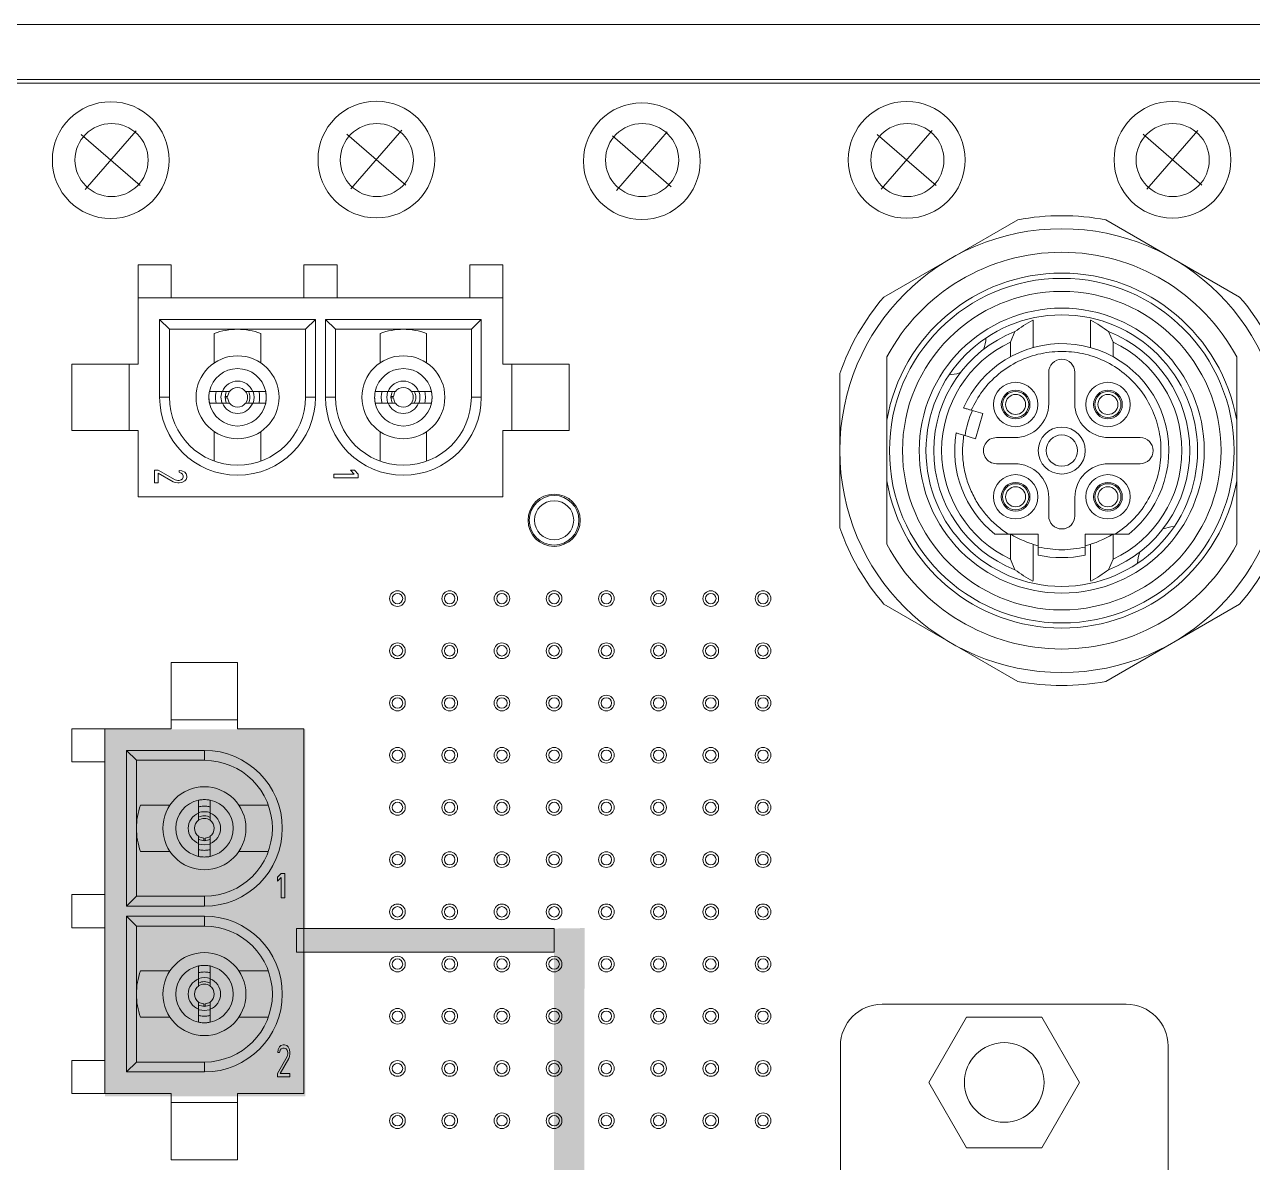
# Model space of a CAD drawing. Extents: x -194 to 239, y -574 to -265.
# Drawn here: x -135.62 to -120.65, y -428.89 to -415.02 of the extents above; entities that cross this region are included whole.
import ezdxf

# ---------------------------------------------------------------- set-up
doc = ezdxf.new("R2010")
doc.units = 0
doc.header["$LTSCALE"] = 0.5
doc.layers.get('0').update_dxf_attribs({"linetype": 'CONTINUOUS'})
doc.layers.add('1', color=7, linetype='CONTINUOUS')

msp = doc.modelspace()

# ---------------------------------------------------------------- hatches: boundary and pattern name
at = {"lineweight": 5}
for points in [[(-132.19527, -423.60808), (-132.19527, -428.08391), (-134.63666, -428.08391), (-134.63666, -423.60808)], [(-129.16358, -426.03865), (-128.79297, -426.03293), (-128.79986, -439.17268), (-81.5084, -439.31571), (-81.48563, -425.30479), (-80.89539, -425.55191), (-80.96045, -439.79189), (-129.1659, -439.60472)]]:
    msp.add_hatch(color=256, dxfattribs=at).paths.add_polyline_path(points)
h = msp.add_hatch(color=256, dxfattribs=at)
h.dxf.hatch_style = 1
h.set_gradient(color1=(255, 255, 255), tint=1)
h.paths.add_polyline_path([(-132.21337, -426.03865), (-132.21337, -426.32822), (-129.16243, -426.32822), (-129.16243, -426.03865)])

# ---------------------------------------------------------------- linework, layer by layer
at = {"color": 7, "linetype": 'Continuous', "lineweight": 5}
for p, q in [((-96.62588, -415.73151), (-135.95433, -415.73151)), ((-123.51396, -417.3996), (-125.14435, -418.34091)), ((-120.80913, -418.34091), (-122.43951, -417.3996)), ((-134.23405, -418.35013), (-134.23405, -417.94599)), ((-134.23405, -417.94599), (-133.82991, -417.94599)), ((-133.82991, -417.94599), (-133.82991, -418.35013)), ((-132.21337, -417.94599), (-131.80924, -417.94599)), ((-132.21337, -418.35013), (-132.21337, -417.94599)), ((-131.80924, -417.94599), (-131.80924, -418.35013)), ((-130.1927, -417.94599), (-129.78857, -417.94599)), ((-130.1927, -418.35013), (-130.1927, -417.94599)), ((-129.78857, -417.94599), (-129.78857, -418.35013)), ((-129.78857, -418.35013), (-134.23405, -418.35013)), ((-134.23405, -418.35013), (-134.23405, -419.15839)), ((-129.78857, -418.35013), (-129.78857, -419.15839)), ((-133.85013, -418.73404), (-133.97137, -418.6128)), ((-133.97137, -419.56253), (-133.97137, -418.6128)), ((-133.97137, -418.6128), (-132.07194, -418.6128)), ((-132.07194, -418.6128), (-132.19317, -418.73404)), ((-132.07194, -418.6128), (-132.07194, -419.56253)), ((-131.82944, -418.73404), (-131.9507, -418.6128)), ((-131.9507, -419.56253), (-131.9507, -418.6128)), ((-131.9507, -418.6128), (-130.05124, -418.6128)), ((-130.05124, -418.6128), (-130.17248, -418.73404)), ((-130.05124, -418.6128), (-130.05124, -419.56253)), ((-123.33065, -418.622), (-123.32678, -418.62801)), ((-123.32678, -418.62801), (-123.32678, -418.95586)), ((-122.6267, -418.62801), (-122.62283, -418.622)), ((-122.6267, -418.95586), (-122.6267, -418.62801)), ((-132.19317, -418.73404), (-133.85013, -418.73404)), ((-133.85013, -419.56253), (-133.85013, -418.73404)), ((-133.30486, -419.14326), (-133.30486, -418.78396)), ((-132.73844, -418.78396), (-132.73844, -419.14326)), ((-132.19317, -418.73404), (-132.19317, -419.56253)), ((-130.17248, -418.73404), (-131.82944, -418.73404)), ((-131.82944, -419.56253), (-131.82944, -418.73404)), ((-131.28419, -419.14326), (-131.28419, -418.78396)), ((-130.71775, -418.78396), (-130.71775, -419.14326)), ((-130.17248, -418.73404), (-130.17248, -419.56253)), ((-123.60235, -418.88934), (-123.54725, -418.76158)), ((-122.40622, -418.76156), (-122.35112, -418.88934)), ((-123.60235, -419.06781), (-123.60235, -418.88934)), ((-122.35112, -418.88934), (-122.35112, -419.06781)), ((-134.34235, -419.15839), (-135.04233, -419.15839)), ((-135.04233, -419.15839), (-135.04233, -419.96666)), ((-134.23405, -419.15839), (-134.34235, -419.15839)), ((-134.34235, -419.15839), (-134.34235, -419.96666)), ((-129.68028, -419.15839), (-129.78857, -419.15839)), ((-128.9803, -419.15839), (-129.68028, -419.15839)), ((-129.68028, -419.96666), (-129.68028, -419.15839)), ((-128.9803, -419.96666), (-128.9803, -419.15839)), ((-125.68158, -419.27142), (-125.68158, -421.15403)), ((-123.13585, -419.63993), (-123.13585, -419.25807)), ((-122.81762, -419.25807), (-122.81762, -419.63993)), ((-133.97137, -419.56253), (-133.85013, -419.56253)), ((-133.37168, -419.56253), (-133.36461, -419.63254)), ((-133.36461, -419.49252), (-133.2061, -419.49252)), ((-133.2061, -419.49252), (-133.11938, -419.49252)), ((-133.17291, -419.55456), (-133.14263, -419.55456)), ((-133.14263, -419.57048), (-133.17291, -419.57048)), ((-132.92392, -419.49252), (-132.83719, -419.49252)), ((-132.07194, -419.56253), (-132.19317, -419.56253)), ((-131.9507, -419.56253), (-131.82944, -419.56253)), ((-131.35101, -419.56253), (-131.34394, -419.63254)), ((-131.34394, -419.49252), (-131.18543, -419.49252)), ((-131.18543, -419.49252), (-131.09871, -419.49252)), ((-131.15223, -419.55445), (-131.12194, -419.55445)), ((-131.12194, -419.57061), (-131.15223, -419.57061)), ((-130.90323, -419.49252), (-130.81651, -419.49252)), ((-130.05124, -419.56253), (-130.17248, -419.56253)), ((-133.11938, -419.63254), (-133.2061, -419.63254)), ((-132.83719, -419.63254), (-132.92392, -419.63254)), ((-132.67868, -419.63254), (-132.83719, -419.63254)), ((-131.09871, -419.63254), (-131.18543, -419.63254)), ((-130.81651, -419.63254), (-130.90323, -419.63254)), ((-130.658, -419.63254), (-130.81651, -419.63254)), ((-124.08089, -419.71971), (-123.93841, -419.76191)), ((-123.93841, -419.76191), (-124.02879, -420.06702)), ((-135.04233, -419.96666), (-134.34235, -419.96666)), ((-134.34235, -419.96666), (-134.23405, -419.96666)), ((-134.23405, -419.96666), (-134.23405, -420.77493)), ((-133.30486, -420.3411), (-133.30486, -419.9818)), ((-132.73844, -419.9818), (-132.73844, -420.3411)), ((-131.28419, -420.3411), (-131.28419, -419.9818)), ((-130.71775, -419.9818), (-130.71775, -420.3411)), ((-129.78857, -419.96666), (-129.78857, -420.77493)), ((-129.78857, -419.96666), (-129.68028, -419.96666)), ((-129.68028, -419.96666), (-128.9803, -419.96666)), ((-124.02879, -420.06702), (-124.17127, -420.02482)), ((-123.77228, -420.05361), (-123.54953, -420.05361)), ((-122.40395, -420.05361), (-122.02208, -420.05361)), ((-134.03199, -420.45162), (-133.99037, -420.45162)), ((-134.03199, -420.604), (-134.03199, -420.45162)), ((-133.99037, -420.45162), (-133.78234, -420.57014)), ((-133.99037, -420.48549), (-133.99037, -420.604)), ((-133.8073, -420.59131), (-133.99037, -420.48549)), ((-133.73242, -420.45587), (-133.73242, -420.47701)), ((-133.73242, -420.45587), (-133.69913, -420.4601)), ((-133.70744, -420.48549), (-133.73242, -420.47701)), ((-133.70744, -420.48549), (-133.69081, -420.49818)), ((-133.69913, -420.4601), (-133.66585, -420.47701)), ((-133.68248, -420.51935), (-133.69081, -420.49818)), ((-133.66585, -420.47701), (-133.64919, -420.49395)), ((-133.64919, -420.49395), (-133.64088, -420.52358)), ((-131.84966, -420.49818), (-131.60238, -420.49818)), ((-131.84966, -420.54475), (-131.84966, -420.49818)), ((-131.60238, -420.49818), (-131.64677, -420.45162)), ((-131.64677, -420.45162), (-131.59605, -420.45162)), ((-131.59605, -420.45162), (-131.55166, -420.49818)), ((-131.55166, -420.49818), (-131.55166, -420.54475)), ((-123.54953, -420.37182), (-123.77228, -420.37182)), ((-122.02208, -420.37182), (-122.40395, -420.37182)), ((-133.99037, -420.604), (-134.03199, -420.604)), ((-133.78234, -420.59977), (-133.8073, -420.59131)), ((-133.78234, -420.57014), (-133.74905, -420.5786)), ((-133.74905, -420.604), (-133.78234, -420.59977)), ((-133.73242, -420.5786), (-133.74905, -420.5786)), ((-133.74905, -420.604), (-133.73242, -420.604)), ((-133.73242, -420.5786), (-133.70744, -420.57014)), ((-133.69913, -420.59977), (-133.73242, -420.604)), ((-133.69081, -420.55745), (-133.70744, -420.57014)), ((-133.66585, -420.58285), (-133.69913, -420.59977)), ((-133.69081, -420.55745), (-133.68248, -420.53629)), ((-133.68248, -420.51935), (-133.68248, -420.53629)), ((-133.64919, -420.56591), (-133.66585, -420.58285)), ((-133.64088, -420.54052), (-133.64919, -420.56591)), ((-133.64088, -420.54052), (-133.64088, -420.52358)), ((-131.55166, -420.54475), (-131.84966, -420.54475)), ((-134.23405, -420.77493), (-129.78857, -420.77493)), ((-123.13583, -421.00827), (-123.13583, -420.78552)), ((-122.81762, -420.78552), (-122.81762, -421.00827)), ((-123.26312, -421.23102), (-123.62889, -421.23102)), ((-123.60235, -421.53609), (-123.60235, -421.23102)), ((-123.26312, -421.38754), (-123.26312, -421.23102)), ((-122.69033, -421.38754), (-122.69033, -421.23102)), ((-122.69033, -421.23102), (-122.32459, -421.23102)), ((-122.3511, -421.23102), (-122.3511, -421.53609)), ((-123.32678, -421.35355), (-123.32678, -421.79744)), ((-122.6267, -421.79742), (-122.6267, -421.35355)), ((-123.54723, -421.66387), (-123.60235, -421.53609)), ((-122.3511, -421.53609), (-122.40622, -421.66387)), ((-123.32678, -421.79744), (-123.33065, -421.80343)), ((-122.62283, -421.80343), (-122.6267, -421.79742)), ((-125.14435, -422.08454), (-123.51396, -423.02583)), ((-122.43949, -423.02583), (-120.80913, -422.08452)), ((-133.82991, -422.79561), (-133.82991, -423.49559)), ((-133.02164, -422.79561), (-133.82991, -422.79561)), ((-133.02164, -423.49559), (-133.02164, -422.79561)), ((-135.04233, -423.60389), (-134.6382, -423.60389)), ((-135.04233, -424.00803), (-135.04233, -423.60389)), ((-134.6382, -423.60389), (-133.82991, -423.60389)), ((-134.6382, -423.60389), (-134.6382, -428.04937)), ((-133.02164, -423.49559), (-133.82991, -423.49559)), ((-133.82991, -423.49559), (-133.82991, -423.60389)), ((-133.02164, -423.60389), (-133.02164, -423.49559)), ((-133.02164, -423.60389), (-132.21337, -423.60389)), ((-132.21337, -428.04937), (-132.21337, -423.60389)), ((-134.3755, -423.86657), (-134.25427, -423.98781)), ((-134.3755, -425.766), (-134.3755, -423.86657)), ((-134.3755, -423.86657), (-133.42578, -423.86657)), ((-133.42578, -423.86657), (-133.42578, -423.98781)), ((-134.6382, -424.00803), (-135.04233, -424.00803)), ((-134.25427, -423.98781), (-134.25427, -425.64477)), ((-134.25427, -423.98781), (-133.42578, -423.98781)), ((-134.20434, -424.53308), (-133.84507, -424.53308)), ((-133.35577, -424.47333), (-133.35577, -424.63184)), ((-133.00651, -424.53308), (-132.64721, -424.53308)), ((-133.49579, -424.71856), (-133.49579, -424.63184)), ((-133.35577, -424.63184), (-133.35577, -424.71856)), ((-133.49579, -425.00075), (-133.49579, -424.91402)), ((-133.43386, -424.96754), (-133.43386, -424.93727)), ((-133.4177, -424.93727), (-133.4177, -424.96754)), ((-133.35577, -424.91402), (-133.35577, -425.00075)), ((-133.84507, -425.0995), (-134.20434, -425.0995)), ((-133.49579, -425.15926), (-133.49579, -425.00075)), ((-132.64721, -425.0995), (-133.00651, -425.0995)), ((-133.42578, -425.16634), (-133.35577, -425.15926)), ((-132.53669, -425.41137), (-132.49012, -425.36699)), ((-132.53669, -425.46209), (-132.53669, -425.41137)), ((-132.49012, -425.41771), (-132.53669, -425.46209)), ((-132.49012, -425.36699), (-132.44356, -425.36699)), ((-132.49012, -425.66499), (-132.49012, -425.41771)), ((-132.44356, -425.36699), (-132.44356, -425.66499)), ((-135.04233, -426.0287), (-135.04233, -425.62457)), ((-135.04233, -425.62457), (-134.6382, -425.62457)), ((-134.25427, -425.64477), (-134.3755, -425.766)), ((-133.42578, -425.64477), (-134.25427, -425.64477)), ((-133.42578, -425.766), (-133.42578, -425.64477)), ((-132.44356, -425.66499), (-132.49012, -425.66499)), ((-133.42578, -425.766), (-134.3755, -425.766)), ((-134.6382, -426.0287), (-135.04233, -426.0287)), ((-134.3755, -425.88724), (-134.25427, -426.0085)), ((-134.3755, -427.7867), (-134.3755, -425.88724)), ((-134.3755, -425.88724), (-133.42578, -425.88724)), ((-134.25427, -426.0085), (-134.25427, -427.66546)), ((-134.25427, -426.0085), (-133.42578, -426.0085)), ((-133.42578, -425.88724), (-133.42578, -426.0085)), ((-134.20434, -426.55375), (-133.84507, -426.55375)), ((-133.35577, -426.494), (-133.35577, -426.65251)), ((-133.00651, -426.55375), (-132.64721, -426.55375)), ((-133.49579, -426.73923), (-133.49579, -426.65251)), ((-133.35577, -426.65251), (-133.35577, -426.73923)), ((-133.49579, -427.02143), (-133.49579, -426.93471)), ((-133.49579, -427.17993), (-133.49579, -427.02143)), ((-133.43374, -426.98823), (-133.43374, -426.95794)), ((-133.41783, -426.95794), (-133.41783, -426.98823)), ((-133.35577, -426.93471), (-133.35577, -427.02143)), ((-125.16525, -426.96065), (-122.19081, -426.96065)), ((-133.84507, -427.12019), (-134.20434, -427.12019)), ((-133.42578, -427.18701), (-133.35577, -427.17993)), ((-132.64721, -427.12019), (-133.00651, -427.12019)), ((-124.13734, -427.11888), (-124.59665, -427.91442)), ((-123.21872, -427.11888), (-124.13734, -427.11888)), ((-122.75941, -427.91442), (-123.21872, -427.11888)), ((-132.53246, -427.54773), (-132.52821, -427.51446)), ((-132.52821, -427.51446), (-132.51129, -427.48117)), ((-132.51129, -427.48117), (-132.49435, -427.46452)), ((-132.50281, -427.52277), (-132.51129, -427.54773)), ((-132.50281, -427.52277), (-132.49012, -427.50613)), ((-132.49435, -427.46452), (-132.46473, -427.45619)), ((-132.46896, -427.49781), (-132.49012, -427.50613)), ((-132.46896, -427.49781), (-132.45204, -427.49781)), ((-132.44779, -427.45619), (-132.46473, -427.45619)), ((-132.43087, -427.50613), (-132.45204, -427.49781)), ((-132.44779, -427.45619), (-132.42239, -427.46452)), ((-132.43087, -427.50613), (-132.41816, -427.52277)), ((-132.42239, -427.46452), (-132.40547, -427.48117)), ((-132.4097, -427.54773), (-132.41816, -427.52277)), ((-132.40547, -427.48117), (-132.38854, -427.51446)), ((-132.38854, -427.51446), (-132.38431, -427.54773)), ((-125.67446, -443.32815), (-125.67446, -427.46987)), ((-121.6816, -427.46987), (-121.6816, -443.32815)), ((-135.04233, -428.04937), (-135.04233, -427.64524)), ((-135.04233, -427.64524), (-134.6382, -427.64524)), ((-134.25427, -427.66546), (-134.3755, -427.7867)), ((-133.42578, -427.66546), (-134.25427, -427.66546)), ((-133.42578, -427.7867), (-133.42578, -427.66546)), ((-132.53669, -427.8057), (-132.41816, -427.59767)), ((-132.53246, -427.54773), (-132.51129, -427.54773)), ((-132.397, -427.62263), (-132.50281, -427.8057)), ((-132.41816, -427.59767), (-132.4097, -427.56438)), ((-132.4097, -427.54773), (-132.4097, -427.56438)), ((-132.38854, -427.59767), (-132.397, -427.62263)), ((-132.38431, -427.56438), (-132.38854, -427.59767)), ((-132.38431, -427.56438), (-132.38431, -427.54773)), ((-133.42578, -427.7867), (-134.3755, -427.7867)), ((-132.53669, -427.84732), (-132.53669, -427.8057)), ((-132.50281, -427.8057), (-132.38431, -427.8057)), ((-132.38431, -427.8057), (-132.38431, -427.84732)), ((-132.38431, -427.84732), (-132.53669, -427.84732)), ((-124.59665, -427.91442), (-124.13734, -428.70996)), ((-123.21872, -428.70996), (-122.75941, -427.91442)), ((-134.6382, -428.04937), (-135.04233, -428.04937)), ((-134.6382, -428.04937), (-133.82991, -428.04937)), ((-133.82991, -428.04937), (-133.82991, -428.15766)), ((-133.02164, -428.15766), (-133.02164, -428.04937)), ((-133.02164, -428.04937), (-132.21337, -428.04937)), ((-133.82991, -428.15766), (-133.82991, -428.85764)), ((-133.82991, -428.15766), (-133.02164, -428.15766)), ((-133.02164, -428.85764), (-133.02164, -428.15766)), ((-124.13734, -428.70996), (-123.21872, -428.70996)), ((-133.82991, -428.85764), (-133.02164, -428.85764))]:
    msp.add_line(p, q, dxfattribs=at)
at = {"linetype": 'Continuous', "lineweight": 5}
for p, q in [((-131.01867, -416.3058), (-131.6401, -417.02319)), ((-121.31717, -416.30835), (-121.9386, -417.02573)), ((-134.92565, -416.36081), (-134.20827, -416.98225)), ((-134.25625, -416.31284), (-134.87768, -417.03022)), ((-131.68807, -416.35378), (-130.97069, -416.97521)), ((-128.45337, -416.37402), (-127.73598, -416.99545)), ((-127.78396, -416.32604), (-128.40539, -417.04343)), ((-125.2254, -416.35735), (-124.50801, -416.97879)), ((-124.55599, -416.30938), (-125.17742, -417.02676)), ((-121.98658, -416.35632), (-121.2692, -416.97776))]:
    msp.add_line(p, q, dxfattribs=at)
at = {"color": 7, "linetype": 'Continuous', "lineweight": 5, "flags": 128}
for points in [[(-124.34972, -419.28912), (-124.25725, -419.27464), (-124.21127, -419.26023)], [(-133.22393, -419.56253), (-133.21403, -419.50001), (-133.21128, -419.49212)], [(-133.21099, -419.63369), (-133.21403, -419.62503), (-133.22393, -419.56253)], [(-133.15525, -419.49114), (-133.16289, -419.50781), (-133.17311, -419.56253)], [(-133.17311, -419.56253), (-133.16289, -419.61725), (-133.15538, -419.63364)], [(-133.14263, -419.55456), (-133.12941, -419.50699), (-133.12044, -419.49226)], [(-133.12054, -419.63267), (-133.12941, -419.61807), (-133.14263, -419.57048)], [(-132.67868, -419.63254), (-132.6716, -419.56253), (-132.67868, -419.49252)], [(-131.20324, -419.56253), (-131.19334, -419.50001), (-131.19059, -419.49212)], [(-131.1903, -419.63369), (-131.19334, -419.62503), (-131.20324, -419.56253)], [(-131.13456, -419.49114), (-131.14222, -419.50781), (-131.15244, -419.56253)], [(-131.15244, -419.56253), (-131.14222, -419.61725), (-131.13471, -419.63364)], [(-131.12194, -419.55445), (-131.10868, -419.5069), (-131.09977, -419.49226)], [(-131.09985, -419.63269), (-131.10868, -419.61816), (-131.12194, -419.57061)], [(-130.658, -419.63254), (-130.65093, -419.56253), (-130.658, -419.49252)], [(-121.60376, -421.13633), (-121.64886, -421.14106), (-121.7422, -421.1652)], [(-122.02424, -421.44724), (-122.04412, -421.5168), (-122.05313, -421.58571)], [(-133.35577, -424.47333), (-133.42578, -424.46626), (-133.49579, -424.47333)], [(-133.49717, -424.94988), (-133.4805, -424.95753), (-133.42578, -424.96777)], [(-133.43386, -424.93727), (-133.48141, -424.92401), (-133.49605, -424.9151)], [(-133.42578, -424.96777), (-133.37106, -424.95753), (-133.35467, -424.95003)], [(-133.35562, -424.91517), (-133.37015, -424.92401), (-133.4177, -424.93727)], [(-133.42578, -425.01856), (-133.48829, -425.00866), (-133.4962, -425.00591)], [(-133.35463, -425.00563), (-133.36328, -425.00866), (-133.42578, -425.01856)], [(-133.35577, -426.494), (-133.42578, -426.48693), (-133.49579, -426.494)], [(-133.49717, -426.97056), (-133.4805, -426.97822), (-133.42578, -426.98844)], [(-133.42578, -427.03924), (-133.48829, -427.02933), (-133.4962, -427.02658)], [(-133.43374, -426.95794), (-133.48131, -426.94474), (-133.49605, -426.93577)], [(-133.42578, -426.98844), (-133.37106, -426.97822), (-133.35467, -426.97071)], [(-133.35463, -427.02632), (-133.36328, -427.02933), (-133.42578, -427.03924)], [(-133.35564, -426.93586), (-133.37026, -426.94474), (-133.41783, -426.95794)]]:
    msp.add_lwpolyline(points, dxfattribs=at)
at = {"lineweight": 5}
msp.add_lwpolyline([(-129.16243, -426.03865), (-132.30395, -426.03865), (-132.30395, -426.32822), (-129.16243, -426.32822)], close=True, dxfattribs=at)
at = {"linetype": 'Continuous', "lineweight": 5}
for centre in [(-134.56696, -416.67153), (-131.32938, -416.66449), (-128.09468, -416.68474), (-124.86671, -416.66807), (-121.62789, -416.66704)]:
    msp.add_circle(centre, 0.71184, dxfattribs=at)
at = {"color": 7, "linetype": 'Continuous', "lineweight": 5}
for centre, radius in [((-134.55736, -416.67025), 0.4455), ((-131.32428, -416.67025), 0.4455), ((-128.09119, -416.67025), 0.4455), ((-124.85811, -416.67025), 0.4455), ((-121.62502, -416.67025), 0.4455), ((-122.97674, -420.21272), 2.70485), ((-122.97674, -420.21272), 2.10023), ((-122.97674, -420.21272), 1.94112), ((-122.97674, -420.21272), 1.73699), ((-122.97674, -420.21272), 1.65473), ((-133.02165, -419.56253), 0.50597), ((-131.00097, -419.56253), 0.50597), ((-123.53927, -419.65019), 0.27048), ((-122.4142, -419.65018), 0.27048), ((-123.53927, -419.65019), 0.17502), ((-123.53927, -419.65019), 0.15911), ((-123.53927, -419.65019), 0.12236), ((-122.4142, -419.65018), 0.17502), ((-122.4142, -419.65018), 0.15911), ((-122.4142, -419.65018), 0.12236), ((-122.97674, -420.21272), 0.2864), ((-122.97674, -420.21272), 0.19093), ((-123.53927, -420.77525), 0.27048), ((-123.53927, -420.77525), 0.17502), ((-123.53927, -420.77525), 0.15911), ((-122.4142, -420.77525), 0.27048), ((-122.4142, -420.77525), 0.17502), ((-122.4142, -420.77525), 0.15911), ((-129.16358, -421.06165), 0.31822), ((-129.16358, -421.06165), 0.30231), ((-123.53927, -420.77525), 0.12236), ((-122.4142, -420.77525), 0.12236), ((-129.16358, -421.06165), 0.23866), ((-131.07289, -422.0163), 0.09547), ((-131.07289, -422.0163), 0.06364), ((-130.43645, -422.0163), 0.09547), ((-130.43645, -422.0163), 0.06364), ((-129.80002, -422.0163), 0.09547), ((-129.80002, -422.0163), 0.06364), ((-129.16358, -422.0163), 0.09547), ((-129.16358, -422.0163), 0.06364), ((-128.52715, -422.0163), 0.09547), ((-128.52715, -422.0163), 0.06364), ((-127.89072, -422.0163), 0.09547), ((-127.89072, -422.0163), 0.06364), ((-127.25428, -422.0163), 0.09547), ((-127.25428, -422.0163), 0.06364), ((-126.61785, -422.0163), 0.09547), ((-126.61785, -422.0163), 0.06364), ((-131.07289, -422.65273), 0.09547), ((-131.07289, -422.65273), 0.06364), ((-130.43645, -422.65273), 0.09547), ((-130.43645, -422.65273), 0.06364), ((-129.80002, -422.65273), 0.09547), ((-129.80002, -422.65273), 0.06364), ((-129.16358, -422.65273), 0.09547), ((-129.16358, -422.65273), 0.06364), ((-128.52715, -422.65273), 0.09547), ((-128.52715, -422.65273), 0.06364), ((-127.89072, -422.65273), 0.09547), ((-127.89072, -422.65273), 0.06364), ((-127.25428, -422.65273), 0.09547), ((-127.25428, -422.65273), 0.06364), ((-126.61785, -422.65273), 0.09547), ((-126.61785, -422.65273), 0.06364), ((-131.07289, -423.28917), 0.09547), ((-131.07289, -423.28917), 0.06364), ((-130.43645, -423.28917), 0.09547), ((-130.43645, -423.28917), 0.06364), ((-129.80002, -423.28917), 0.09547), ((-129.80002, -423.28917), 0.06364), ((-129.16358, -423.28917), 0.09547), ((-129.16358, -423.28917), 0.06364), ((-128.52715, -423.28917), 0.09547), ((-128.52715, -423.28917), 0.06364), ((-127.89072, -423.28917), 0.09547), ((-127.89072, -423.28917), 0.06364), ((-127.25428, -423.28917), 0.09547), ((-127.25428, -423.28917), 0.06364), ((-126.61785, -423.28917), 0.09547), ((-126.61785, -423.28917), 0.06364), ((-131.07289, -423.9256), 0.09547), ((-131.07289, -423.9256), 0.06364), ((-130.43645, -423.9256), 0.09547), ((-130.43645, -423.9256), 0.06364), ((-129.80002, -423.9256), 0.09547), ((-129.80002, -423.9256), 0.06364), ((-129.16358, -423.9256), 0.09547), ((-129.16358, -423.9256), 0.06364), ((-128.52715, -423.9256), 0.09547), ((-128.52715, -423.9256), 0.06364), ((-127.89072, -423.9256), 0.09547), ((-127.89072, -423.9256), 0.06364), ((-127.25428, -423.9256), 0.09547), ((-127.25428, -423.9256), 0.06364), ((-126.61785, -423.9256), 0.09547), ((-126.61785, -423.9256), 0.06364), ((-133.42578, -424.81629), 0.50597), ((-131.07289, -424.56204), 0.09547), ((-131.07289, -424.56204), 0.06364), ((-130.43645, -424.56204), 0.09547), ((-130.43645, -424.56204), 0.06364), ((-129.80002, -424.56204), 0.09547), ((-129.80002, -424.56204), 0.06364), ((-129.16358, -424.56204), 0.09547), ((-129.16358, -424.56204), 0.06364), ((-128.52715, -424.56204), 0.09547), ((-128.52715, -424.56204), 0.06364), ((-127.89072, -424.56204), 0.09547), ((-127.89072, -424.56204), 0.06364), ((-127.25428, -424.56204), 0.09547), ((-127.25428, -424.56204), 0.06364), ((-126.61785, -424.56204), 0.09547), ((-126.61785, -424.56204), 0.06364), ((-131.07289, -425.19847), 0.09547), ((-131.07289, -425.19847), 0.06364), ((-130.43645, -425.19847), 0.09547), ((-130.43645, -425.19847), 0.06364), ((-129.80002, -425.19847), 0.09547), ((-129.80002, -425.19847), 0.06364), ((-129.16358, -425.19847), 0.09547), ((-129.16358, -425.19847), 0.06364), ((-128.52715, -425.19847), 0.09547), ((-128.52715, -425.19847), 0.06364), ((-127.89072, -425.19847), 0.09547), ((-127.89072, -425.19847), 0.06364), ((-127.25428, -425.19847), 0.09547), ((-127.25428, -425.19847), 0.06364), ((-126.61785, -425.19847), 0.09547), ((-126.61785, -425.19847), 0.06364), ((-131.07289, -425.83491), 0.09547), ((-131.07289, -425.83491), 0.06364), ((-130.43645, -425.83491), 0.09547), ((-130.43645, -425.83491), 0.06364), ((-129.80002, -425.83491), 0.09547), ((-129.80002, -425.83491), 0.06364), ((-129.16358, -425.83491), 0.09547), ((-129.16358, -425.83491), 0.06364), ((-128.52715, -425.83491), 0.09547), ((-128.52715, -425.83491), 0.06364), ((-127.89072, -425.83491), 0.09547), ((-127.89072, -425.83491), 0.06364), ((-127.25428, -425.83491), 0.09547), ((-127.25428, -425.83491), 0.06364), ((-126.61785, -425.83491), 0.09547), ((-126.61785, -425.83491), 0.06364), ((-133.42578, -426.83697), 0.50597), ((-131.07289, -426.47134), 0.09547), ((-131.07289, -426.47134), 0.06364), ((-130.43645, -426.47134), 0.09547), ((-130.43645, -426.47134), 0.06364), ((-129.80002, -426.47134), 0.09547), ((-129.80002, -426.47134), 0.06364), ((-129.16358, -426.47134), 0.09547), ((-129.16358, -426.47134), 0.06364), ((-128.52715, -426.47134), 0.09547), ((-128.52715, -426.47134), 0.06364), ((-127.89072, -426.47134), 0.09547), ((-127.89072, -426.47134), 0.06364), ((-127.25428, -426.47134), 0.09547), ((-127.25428, -426.47134), 0.06364), ((-126.61785, -426.47134), 0.09547), ((-126.61785, -426.47134), 0.06364), ((-131.07289, -427.10777), 0.09547), ((-131.07289, -427.10777), 0.06364), ((-130.43645, -427.10777), 0.09547), ((-130.43645, -427.10777), 0.06364), ((-129.80002, -427.10777), 0.09547), ((-129.80002, -427.10777), 0.06364), ((-129.16358, -427.10777), 0.09547), ((-129.16358, -427.10777), 0.06364), ((-128.52715, -427.10777), 0.09547), ((-128.52715, -427.10777), 0.06364), ((-127.89072, -427.10777), 0.09547), ((-127.89072, -427.10777), 0.06364), ((-127.25428, -427.10777), 0.09547), ((-127.25428, -427.10777), 0.06364), ((-126.61785, -427.10777), 0.09547), ((-126.61785, -427.10777), 0.06364), ((-123.67803, -427.91442), 0.48496), ((-131.07289, -427.74421), 0.09547), ((-131.07289, -427.74421), 0.06364), ((-130.43645, -427.74421), 0.09547), ((-130.43645, -427.74421), 0.06364), ((-129.80002, -427.74421), 0.09547), ((-129.80002, -427.74421), 0.06364), ((-129.16358, -427.74421), 0.09547), ((-129.16358, -427.74421), 0.06364), ((-128.52715, -427.74421), 0.09547), ((-128.52715, -427.74421), 0.06364), ((-127.89072, -427.74421), 0.09547), ((-127.89072, -427.74421), 0.06364), ((-127.25428, -427.74421), 0.09547), ((-127.25428, -427.74421), 0.06364), ((-126.61785, -427.74421), 0.09547), ((-126.61785, -427.74421), 0.06364), ((-131.07289, -428.38064), 0.09547), ((-131.07289, -428.38064), 0.06364), ((-130.43645, -428.38064), 0.09547), ((-130.43645, -428.38064), 0.06364), ((-129.80002, -428.38064), 0.09547), ((-129.80002, -428.38064), 0.06364), ((-129.16358, -428.38064), 0.09547), ((-129.16358, -428.38064), 0.06364), ((-128.52715, -428.38064), 0.09547), ((-128.52715, -428.38064), 0.06364), ((-127.89072, -428.38064), 0.09547), ((-127.89072, -428.38064), 0.06364), ((-127.25428, -428.38064), 0.09547), ((-127.25428, -428.38064), 0.06364), ((-126.61785, -428.38064), 0.09547), ((-126.61785, -428.38064), 0.06364)]:
    msp.add_circle(centre, radius, dxfattribs=at)
for centre, radius, start, end in [((-122.97674, -420.21272), 2.86395, 79.188217, 100.811945), ((-122.97674, -420.21272), 2.41845, 28.16666, 151.833502), ((-122.97674, -420.21272), 2.16388, 9.838308, 170.161854), ((-122.97674, -420.21272), 2.86395, 139.188217, 160.811945), ((-122.97674, -420.21272), 2.86395, 19.188217, 40.811945), ((-133.02165, -419.56253), 0.82848, 90, 109.989475), ((-133.02165, -419.56253), 0.82848, 70.010525, 90), ((-131.00097, -419.56253), 0.82848, 90, 109.989475), ((-131.00097, -419.56253), 0.82848, 70.010525, 90), ((-122.97674, -420.21272), 1.55926, 111.461935, 248.538227), ((-124.37689, -418.81256), 0.47733, 339.697884, 356.736818), ((-122.97674, -420.21272), 1.55926, 291.461935, 68.538227), ((-122.97674, -420.21272), 1.4638, 115.30255, 244.697612), ((-122.97674, -420.21272), 1.30469, 308.694821, 156.495355), ((-122.97674, -420.21272), 1.4638, 295.30255, 64.697612), ((-122.97674, -419.25807), 0.15911, 0.000081, 180.000081), ((-133.02165, -419.56253), 0.35004, 11.536959, 168.463041), ((-131.00097, -419.56253), 0.35004, 11.536959, 168.463041), ((-133.02165, -419.56253), 0.19729, 20.78356, 159.21644), ((-133.02165, -419.56253), 0.12022, 35.614879, 144.385121), ((-131.00097, -419.56253), 0.19729, 20.78356, 159.21644), ((-131.00097, -419.56253), 0.12022, 35.614879, 144.385121), ((-133.02165, -419.56253), 0.94972, 180, 0), ((-133.02165, -419.56253), 0.82848, 180, 0), ((-133.02165, -419.56253), 0.12124, 324.649567, 35.436936), ((-133.02165, -419.56253), 0.15147, 331.860107, 27.65576), ((-133.02165, -419.56253), 0.20227, 339.473253, 20.346573), ((-131.00097, -419.56253), 0.94972, 180, 0), ((-131.00097, -419.56253), 0.82848, 180, 0), ((-131.00097, -419.56253), 0.12124, 324.651505, 35.437231), ((-131.00097, -419.56253), 0.15147, 331.860107, 27.65576), ((-131.00097, -419.56253), 0.20227, 339.162958, 20.346573), ((-133.02165, -419.56253), 0.35004, 191.536959, 348.463041), ((-133.02165, -419.56253), 0.19729, 200.78356, 339.21644), ((-133.02165, -419.56253), 0.12022, 215.614879, 324.385121), ((-131.00097, -419.56253), 0.35004, 191.536959, 348.463041), ((-131.00097, -419.56253), 0.19729, 200.78356, 339.21644), ((-131.00097, -419.56253), 0.12022, 215.614879, 324.385121), ((-122.97674, -420.21272), 1.19331, 155.837825, 171.162337), ((-123.54953, -419.63993), 0.41368, 270.000081, 0.000081), ((-122.40395, -419.63993), 0.41368, 180.000081, 270.000081), ((-122.97674, -420.21272), 1.30469, 170.504807, 231.305341), ((-123.77228, -420.21272), 0.15911, 90.000081, 270.000081), ((-122.02208, -420.21272), 0.15911, 270.000081, 90.000081), ((-123.54953, -420.78551), 0.41368, 0.000081, 90.000081), ((-122.40394, -420.78551), 0.41368, 90.000081, 180.000081), ((-122.97674, -420.21272), 2.16388, 189.838308, 350.161854), ((-122.97673, -421.00826), 0.15911, 180.000081, 0.000081), ((-122.97674, -420.21272), 2.86395, 199.188217, 220.811945), ((-122.97674, -420.21272), 1.19331, 238.576175, 256.113541), ((-122.97674, -420.21272), 1.19331, 283.886621, 301.423988), ((-122.97674, -420.21272), 2.86395, 319.188217, 340.811945), ((-122.97674, -420.21272), 2.41845, 208.16666, 331.833502), ((-122.97674, -420.21272), 1.30469, 257.319698, 282.680465), ((-122.97674, -420.21272), 2.86395, 259.188217, 280.811945), ((-133.42578, -424.81629), 0.94972, 270, 90), ((-133.42578, -424.81629), 0.82848, 270, 90), ((-133.42578, -424.81629), 0.82848, 160.010525, 180), ((-133.42578, -424.81629), 0.35004, 101.536959, 258.463041), ((-133.42578, -424.81629), 0.35004, 281.536959, 78.463041), ((-133.42578, -424.81629), 0.19729, 110.78356, 249.21644), ((-133.42578, -424.81629), 0.20227, 69.162958, 111.140101), ((-133.42578, -424.81629), 0.15147, 61.860107, 117.65576), ((-133.42578, -424.81629), 0.19729, 290.78356, 69.21644), ((-133.42578, -424.81629), 0.82848, 180, 199.989475), ((-133.42578, -424.81629), 0.12022, 125.614879, 234.385121), ((-133.42578, -424.81629), 0.12124, 54.651505, 125.437231), ((-133.42578, -424.81629), 0.12022, 305.614879, 54.385121), ((-133.42578, -426.83697), 0.94972, 270, 90), ((-133.42578, -426.83697), 0.82848, 270, 90), ((-133.42578, -426.83697), 0.82848, 160.010525, 180), ((-133.42578, -426.83697), 0.35004, 101.536959, 258.463041), ((-133.42578, -426.83697), 0.20227, 69.473253, 110.346573), ((-133.42578, -426.83697), 0.35004, 281.536959, 78.463041), ((-133.42578, -426.83697), 0.19729, 110.78356, 249.21644), ((-133.42578, -426.83697), 0.12022, 125.614879, 234.385121), ((-133.42578, -426.83697), 0.15147, 61.860107, 117.65576), ((-133.42578, -426.83697), 0.12124, 54.649567, 125.436936), ((-133.42578, -426.83697), 0.19729, 290.78356, 69.21644), ((-133.42578, -426.83697), 0.12022, 305.614879, 54.385121), ((-133.42578, -426.83697), 0.82848, 180, 199.989475), ((-125.16525, -427.46987), 0.50921, 90, 180), ((-122.19081, -427.46987), 0.50921, 0, 90)]:
    msp.add_arc(centre, radius, start, end, dxfattribs=at)
for centre, start_param, end_param in [((-122.34338, -420.21272), 5.24319519, 5.37768538), ((-123.61009, -420.21272), 4.04709258, 4.18158277), ((-122.34338, -420.21272), 0.90549993, 1.03999012), ((-123.61009, -420.21272), 2.10160253, 2.23609272)]:
    msp.add_ellipse(centre, major_axis=(-1.95023, 0), ratio=0.94579662, start_param=start_param, end_param=end_param, dxfattribs=at)
for points, knots in [([(-124.08089, -419.71971), (-124.03851, -419.63933), (-123.95176, -419.47482), (-123.75193, -419.27073), (-123.50907, -419.11393), (-123.23745, -419.02066), (-122.95934, -418.99332), (-122.68432, -419.0286), (-122.42024, -419.12648), (-122.18044, -419.28734), (-121.98564, -419.50048), (-121.84946, -419.74699), (-121.77357, -420.01368), (-121.75913, -420.29275), (-121.81083, -420.57524), (-121.92969, -420.83876), (-122.10168, -421.0668), (-122.25143, -421.17712), (-122.32459, -421.23102)], [0, 0, 0, 0, 0.06043751, 0.1237064, 0.1881786, 0.25204493, 0.31358387, 0.3732438, 0.43573145, 0.50000177, 0.56426854, 0.62675735, 0.6864118, 0.7479536, 0.81181994, 0.87629105, 0.93956059, 1, 1, 1, 1]), ([(-125.10878, -419.84298), (-125.10878, -419.71136), (-125.10878, -419.4454), (-125.10878, -419.19673), (-125.10878, -419.07113)], [0, 0, 0, 0, 0.49489289, 1, 1, 1, 1]), ([(-120.84469, -419.07113), (-120.84469, -419.19439), (-120.84469, -419.44299), (-120.84469, -419.70891), (-120.84469, -419.84298)], [0, 0, 0, 0, 0.49584116, 1, 1, 1, 1]), ([(-133.36449, -419.49252), (-133.36555, -419.49775), (-133.36794, -419.50965), (-133.371, -419.53415), (-133.37145, -419.55307), (-133.37168, -419.56253)], [0, 0, 0, 0, 0.28173677, 0.64078772, 1, 1, 1, 1]), ([(-133.37168, -419.56253), (-133.37146, -419.57199), (-133.371, -419.59091), (-133.3679, -419.61563), (-133.36548, -419.62769), (-133.3644, -419.63309)], [0, 0, 0, 0, 0.35583394, 0.71150808, 1, 1, 1, 1]), ([(-133.28146, -419.49252), (-133.28282, -419.49772), (-133.28594, -419.50957), (-133.28995, -419.53405), (-133.29056, -419.55304), (-133.29086, -419.56253)], [0, 0, 0, 0, 0.28152764, 0.64084151, 1, 1, 1, 1]), ([(-133.29086, -419.56253), (-133.29056, -419.57202), (-133.28995, -419.59101), (-133.28594, -419.61548), (-133.28282, -419.62733), (-133.28146, -419.63254)], [0, 0, 0, 0, 0.35917253, 0.71828604, 1, 1, 1, 1]), ([(-132.83719, -419.49252), (-132.8053, -419.49252), (-132.75179, -419.49252), (-132.69972, -419.49252), (-132.67868, -419.49252)], [0, 0, 0, 0, 0.59581658, 1, 1, 1, 1]), ([(-132.75244, -419.56253), (-132.75274, -419.55304), (-132.75333, -419.53405), (-132.75734, -419.50956), (-132.76047, -419.49772), (-132.76185, -419.49252)], [0, 0, 0, 0, 0.35913513, 0.71843799, 1, 1, 1, 1]), ([(-132.76185, -419.63254), (-132.76047, -419.62733), (-132.75734, -419.61548), (-132.75333, -419.59101), (-132.75274, -419.57202), (-132.75244, -419.56253)], [0, 0, 0, 0, 0.28174831, 0.64085082, 1, 1, 1, 1]), ([(-132.6716, -419.56253), (-132.67184, -419.55307), (-132.67231, -419.53415), (-132.67539, -419.50946), (-132.67781, -419.49742), (-132.67889, -419.49205)], [0, 0, 0, 0, 0.35633981, 0.71251011, 1, 1, 1, 1]), ([(-132.67879, -419.63254), (-132.67775, -419.62731), (-132.67537, -419.61541), (-132.67231, -419.59091), (-132.67184, -419.57199), (-132.6716, -419.56253)], [0, 0, 0, 0, 0.28171034, 0.64076973, 1, 1, 1, 1]), ([(-131.34382, -419.49252), (-131.34486, -419.49775), (-131.34724, -419.50965), (-131.35034, -419.53415), (-131.35079, -419.55307), (-131.35101, -419.56253)], [0, 0, 0, 0, 0.28170587, 0.64078499, 1, 1, 1, 1]), ([(-131.35101, -419.56253), (-131.35079, -419.57199), (-131.35034, -419.59091), (-131.3472, -419.61563), (-131.3448, -419.62769), (-131.34373, -419.63309)], [0, 0, 0, 0, 0.35583659, 0.71153858, 1, 1, 1, 1]), ([(-131.26076, -419.49252), (-131.26214, -419.49772), (-131.26527, -419.50956), (-131.26928, -419.53405), (-131.26988, -419.55304), (-131.27017, -419.56253)], [0, 0, 0, 0, 0.28156201, 0.64086487, 1, 1, 1, 1]), ([(-131.27017, -419.56253), (-131.26988, -419.57202), (-131.26928, -419.59101), (-131.26527, -419.61548), (-131.26214, -419.62733), (-131.26076, -419.63254)], [0, 0, 0, 0, 0.35914918, 0.71825169, 1, 1, 1, 1]), ([(-130.81651, -419.49252), (-130.78463, -419.49252), (-130.73112, -419.49252), (-130.67905, -419.49252), (-130.658, -419.49252)], [0, 0, 0, 0, 0.59581658, 1, 1, 1, 1]), ([(-130.73175, -419.56253), (-130.73205, -419.55304), (-130.73266, -419.53405), (-130.73666, -419.50956), (-130.7398, -419.49772), (-130.74118, -419.49252)], [0, 0, 0, 0, 0.35914305, 0.71844147, 1, 1, 1, 1]), ([(-130.74118, -419.63254), (-130.7398, -419.62733), (-130.73667, -419.61548), (-130.73266, -419.59101), (-130.73205, -419.57202), (-130.73175, -419.56253)], [0, 0, 0, 0, 0.28174483, 0.6408429, 1, 1, 1, 1]), ([(-130.65093, -419.56253), (-130.65115, -419.55307), (-130.6516, -419.53415), (-130.65473, -419.50947), (-130.65713, -419.49742), (-130.65819, -419.49205)], [0, 0, 0, 0, 0.35633636, 0.71253791, 1, 1, 1, 1]), ([(-130.65812, -419.63254), (-130.65708, -419.62731), (-130.6547, -419.61541), (-130.6516, -419.59091), (-130.65115, -419.57199), (-130.65093, -419.56253)], [0, 0, 0, 0, 0.28170587, 0.64078499, 1, 1, 1, 1]), ([(-133.2061, -419.63254), (-133.23798, -419.63254), (-133.2915, -419.63254), (-133.34356, -419.63254), (-133.36461, -419.63254)], [0, 0, 0, 0, 0.59581658, 1, 1, 1, 1]), ([(-131.18543, -419.63254), (-131.21731, -419.63254), (-131.27082, -419.63254), (-131.32289, -419.63254), (-131.34394, -419.63254)], [0, 0, 0, 0, 0.59581658, 1, 1, 1, 1]), ([(-124.17317, -419.69238), (-124.17216, -419.69268), (-124.17014, -419.69327), (-124.15442, -419.69792), (-124.13126, -419.70478), (-124.10529, -419.7125), (-124.08794, -419.71763), (-124.08089, -419.71971)], [0, 0, 0, 0, 0.21260194, 0.42518392, 0.63842148, 0.85325998, 1, 1, 1, 1]), ([(-125.10878, -419.84298), (-125.10878, -419.94816), (-125.10878, -420.16084), (-125.10878, -420.40962), (-125.10878, -420.5495), (-125.10878, -420.58245)], [0, 0, 0, 0, 0.42786775, 0.86519397, 1, 1, 1, 1]), ([(-120.84469, -420.58245), (-120.84469, -420.47727), (-120.84469, -420.26459), (-120.84469, -420.01581), (-120.84469, -419.87594), (-120.84469, -419.84298)], [0, 0, 0, 0, 0.42786775, 0.86519397, 1, 1, 1, 1]), ([(-124.17127, -420.02482), (-124.18171, -420.02173), (-124.2026, -420.01554), (-124.2304, -420.0073), (-124.25124, -420.00114), (-124.26207, -419.99793), (-124.26314, -419.99761), (-124.26355, -419.99749)], [0, 0, 0, 0, 0.21696341, 0.43392692, 0.64986815, 0.86423127, 1, 1, 1, 1]), ([(-123.62889, -421.23102), (-123.67573, -421.19828), (-123.76934, -421.13284), (-123.89204, -421.00887), (-123.99848, -420.86809), (-124.08353, -420.71035), (-124.14504, -420.5421), (-124.17972, -420.36902), (-124.19103, -420.19502), (-124.17786, -420.08156), (-124.17127, -420.02482)], [0, 0, 0, 0, 0.12241602, 0.24466603, 0.37239122, 0.49999733, 0.62771927, 0.75532991, 0.8776345, 1, 1, 1, 1]), ([(-125.10878, -421.35432), (-125.10878, -421.23106), (-125.10878, -420.98246), (-125.10878, -420.71653), (-125.10878, -420.58245)], [0, 0, 0, 0, 0.49582997, 1, 1, 1, 1]), ([(-120.84469, -420.58245), (-120.84469, -420.71408), (-120.84469, -420.98004), (-120.84468, -421.22871), (-120.84467, -421.35431)], [0, 0, 0, 0, 0.49491496, 1, 1, 1, 1]), ([(-123.79238, -421.23102), (-123.79145, -421.23102), (-123.78958, -421.23102), (-123.77436, -421.23102), (-123.74494, -421.23102), (-123.69422, -421.23102), (-123.65234, -421.23102), (-123.62889, -421.23102)], [0, 0, 0, 0, 0.11364794, 0.22661406, 0.39497601, 0.66107763, 1, 1, 1, 1]), ([(-122.32459, -421.23102), (-122.29183, -421.23102), (-122.24783, -421.23102), (-122.19886, -421.23102), (-122.1763, -421.23102), (-122.16321, -421.23102), (-122.16174, -421.23102), (-122.16107, -421.23102)], [0, 0, 0, 0, 0.46852647, 0.62944729, 0.79132967, 0.90375405, 1, 1, 1, 1]), ([(-122.69033, -421.38754), (-122.7858, -421.40474), (-122.97673, -421.43915), (-123.16766, -421.40474), (-123.26312, -421.38754)], [0, 0, 0, 0, 0.50001632, 1, 1, 1, 1]), ([(-123.26312, -421.38754), (-123.26312, -421.3988), (-123.26312, -421.42133), (-123.26312, -421.45124), (-123.26312, -421.47335), (-123.26312, -421.48418), (-123.26312, -421.48522), (-123.26312, -421.4856)], [0, 0, 0, 0, 0.22231528, 0.44464971, 0.66358874, 0.87684337, 1, 1, 1, 1]), ([(-122.69033, -421.48558), (-122.69033, -421.48454), (-122.69033, -421.48247), (-122.69033, -421.46622), (-122.69033, -421.44222), (-122.69033, -421.41453), (-122.69033, -421.39561), (-122.69033, -421.38754)], [0, 0, 0, 0, 0.20783148, 0.41562967, 0.62555868, 0.84034476, 1, 1, 1, 1]), ([(-133.42578, -424.46626), (-133.43524, -424.46648), (-133.45416, -424.46694), (-133.47886, -424.47003), (-133.49089, -424.47244), (-133.49626, -424.47352)], [0, 0, 0, 0, 0.35631995, 0.71269423, 1, 1, 1, 1]), ([(-133.49579, -424.63184), (-133.49579, -424.59996), (-133.49579, -424.54644), (-133.49579, -424.49438), (-133.49579, -424.47333)], [0, 0, 0, 0, 0.59581658, 1, 1, 1, 1]), ([(-133.35577, -424.47345), (-133.361, -424.47239), (-133.3729, -424.47), (-133.39741, -424.46694), (-133.41632, -424.46649), (-133.42578, -424.46626)], [0, 0, 0, 0, 0.28174275, 0.64101743, 1, 1, 1, 1]), ([(-133.42578, -424.54708), (-133.43527, -424.54738), (-133.45426, -424.54799), (-133.47874, -424.552), (-133.49058, -424.55511), (-133.49579, -424.55648)], [0, 0, 0, 0, 0.35915849, 0.71847236, 1, 1, 1, 1]), ([(-133.35577, -424.55648), (-133.36098, -424.55511), (-133.37283, -424.552), (-133.39731, -424.54799), (-133.41629, -424.54738), (-133.42578, -424.54708)], [0, 0, 0, 0, 0.28172014, 0.64105595, 1, 1, 1, 1]), ([(-133.49579, -425.07609), (-133.49058, -425.07747), (-133.47874, -425.0806), (-133.45426, -425.08461), (-133.43527, -425.0852), (-133.42578, -425.0855)], [0, 0, 0, 0, 0.28156201, 0.64086487, 1, 1, 1, 1]), ([(-133.42578, -425.0855), (-133.41629, -425.0852), (-133.39731, -425.08461), (-133.37283, -425.0806), (-133.36098, -425.07747), (-133.35577, -425.07609)], [0, 0, 0, 0, 0.3589207, 0.71824551, 1, 1, 1, 1]), ([(-133.35577, -425.00075), (-133.35577, -425.03264), (-133.35577, -425.08615), (-133.35577, -425.13822), (-133.35577, -425.15926)], [0, 0, 0, 0, 0.59581658, 1, 1, 1, 1]), ([(-133.49579, -425.15915), (-133.49056, -425.16019), (-133.47867, -425.16257), (-133.45416, -425.16563), (-133.43524, -425.1661), (-133.42578, -425.16634)], [0, 0, 0, 0, 0.28152223, 0.64078372, 1, 1, 1, 1]), ([(-133.42578, -425.16634), (-133.41632, -425.1661), (-133.39741, -425.16563), (-133.37268, -425.16254), (-133.36062, -425.16012), (-133.35522, -425.15903)], [0, 0, 0, 0, 0.35561243, 0.71150474, 1, 1, 1, 1]), ([(-133.42578, -426.48693), (-133.43524, -426.48715), (-133.45416, -426.48761), (-133.47886, -426.49073), (-133.49089, -426.49314), (-133.49626, -426.49421)], [0, 0, 0, 0, 0.35631096, 0.71270148, 1, 1, 1, 1]), ([(-133.49579, -426.65251), (-133.49579, -426.62063), (-133.49579, -426.56711), (-133.49579, -426.51505), (-133.49579, -426.494)], [0, 0, 0, 0, 0.59581658, 1, 1, 1, 1]), ([(-133.42578, -426.56777), (-133.43527, -426.56806), (-133.45426, -426.56866), (-133.47874, -426.57267), (-133.49058, -426.5758), (-133.49579, -426.57718)], [0, 0, 0, 0, 0.35913513, 0.71843799, 1, 1, 1, 1]), ([(-133.35577, -426.49412), (-133.361, -426.49308), (-133.3729, -426.4907), (-133.39741, -426.48761), (-133.41632, -426.48715), (-133.42578, -426.48693)], [0, 0, 0, 0, 0.28171185, 0.64101469, 1, 1, 1, 1]), ([(-133.35577, -426.57718), (-133.36098, -426.5758), (-133.37283, -426.57267), (-133.39731, -426.56866), (-133.41629, -426.56806), (-133.42578, -426.56777)], [0, 0, 0, 0, 0.28175449, 0.6410793, 1, 1, 1, 1]), ([(-133.35577, -427.02143), (-133.35577, -427.05331), (-133.35577, -427.10682), (-133.35577, -427.15889), (-133.35577, -427.17993)], [0, 0, 0, 0, 0.59581658, 1, 1, 1, 1]), ([(-133.49579, -427.09676), (-133.49058, -427.09814), (-133.47874, -427.10127), (-133.45426, -427.10528), (-133.43527, -427.10589), (-133.42578, -427.10619)], [0, 0, 0, 0, 0.28155853, 0.64085695, 1, 1, 1, 1]), ([(-133.49579, -427.17982), (-133.49056, -427.18086), (-133.47867, -427.18324), (-133.45416, -427.18633), (-133.43524, -427.18678), (-133.42578, -427.18701)], [0, 0, 0, 0, 0.28151775, 0.64079897, 1, 1, 1, 1]), ([(-133.42578, -427.10619), (-133.41629, -427.10589), (-133.39731, -427.10528), (-133.37283, -427.10127), (-133.36098, -427.09814), (-133.35577, -427.09676)], [0, 0, 0, 0, 0.35892863, 0.71824899, 1, 1, 1, 1]), ([(-133.42578, -427.18701), (-133.41632, -427.18678), (-133.3974, -427.18633), (-133.37268, -427.1832), (-133.36062, -427.1808), (-133.35522, -427.17973)], [0, 0, 0, 0, 0.35560898, 0.71153251, 1, 1, 1, 1])]:
    msp.add_open_spline(points, degree=3, knots=knots, dxfattribs=at)
at = {"layer": '1', "lineweight": 5}
for p, q in [((-144.64987, -415.01881), (-6.81273, -415.01881)), ((-145.32364, -415.68907), (-8.0003, -415.68907))]:
    msp.add_line(p, q, dxfattribs=at)

doc.saveas('drawing.dxf')
